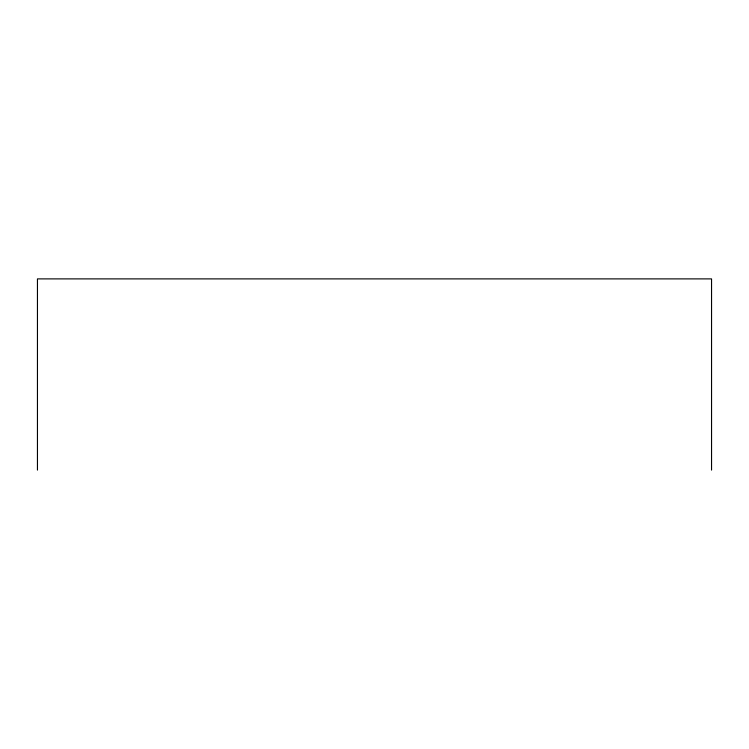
<?xml version="1.0" encoding="UTF-8"?>
<svg xmlns="http://www.w3.org/2000/svg" width="749" height="749" viewBox="0 0 749 749"><rect width="100%" height="100%" fill="white"/><g stroke="black" fill="none" stroke-linecap="round" stroke-linejoin="round"><path stroke-width="1.12" d="M711.55 470.11L711.55 278.89L37.45 278.89L37.45 470.11"/></g></svg>
